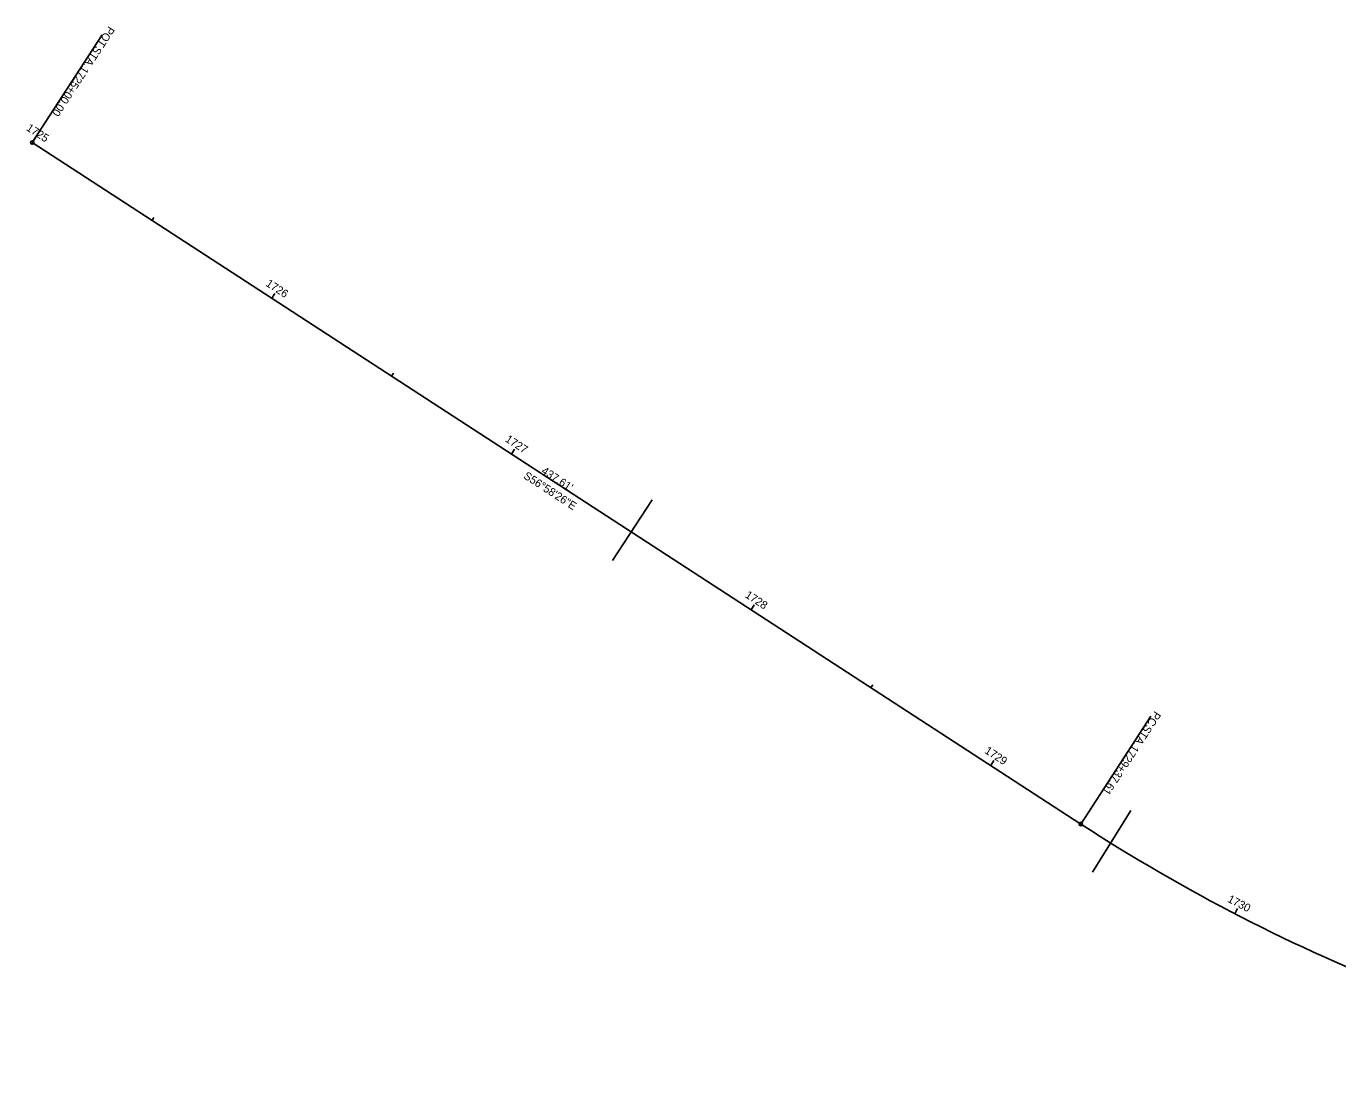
# Model space of a CAD drawing. Extents: x 144927 to 146737, y 332378 to 333203.
# Drawn here: x 144927.2 to 145386.1, y 332830 to 333203 of the extents above; entities that cross this region are included whole.
import ezdxf

# ---------------------------------------------------------------- set-up
doc = ezdxf.new("R2010")
doc.units = 0
for name, color, linetype in [('116570_BR005 - Design$0$RW_P_Fee_RW', 7, 'Continuous'), ('MD_P_GRADE_BREAK', 7, 'Continuous'), ('RW_P_Esmt_SH', 7, 'Continuous'), ('RW_P_Esmt_TMP', 7, 'Continuous'), ('RW_P_Prelim_RW', 7, 'Continuous'), ('RW_P_Text', 7, 'Continuous')]:
    doc.layers.add(name, color=color, linetype=linetype)

msp = doc.modelspace()

# ---------------------------------------------------------------- linework, layer by layer
at = {"layer": '116570_BR005 - Design$0$RW_P_Fee_RW'}
for p, q in [((144929.28, 333162.26), (144953.8, 333199.99)), ((145296.18, 332923.75), (145320.71, 332961.48))]:
    msp.add_line(p, q, dxfattribs=at)
for centre in [(144929.28, 333162.26), (145296.18, 332923.75)]:
    msp.add_circle(centre, 0.6, dxfattribs=at)
at = {"layer": 'MD_P_GRADE_BREAK'}
msp.add_line((144929.28, 333162.26), (145296.18, 332923.75), dxfattribs=at)
msp.add_arc((145643.36, 333457.83), 637, 236.97399, 260.24815, dxfattribs=at)
at = {"layer": 'RW_P_Esmt_TMP'}
for p, q in [((145146.16, 333037.2), (145132.34, 333015.95)), ((145313.69, 332928.44), (145300.29, 332906.92))]:
    msp.add_line(p, q, dxfattribs=at)
at = {"layer": 'RW_P_Prelim_RW'}
for p, q in [((144929.28, 333162.26), (144930.37, 333163.94)), ((144971.2, 333135.01), (144971.85, 333136.02)), ((145013.12, 333107.76), (145014.21, 333109.44)), ((145055.04, 333080.51), (145055.7, 333081.52)), ((145096.96, 333053.26), (145098.05, 333054.94)), ((145138.88, 333026.01), (145139.54, 333027.01)), ((145180.81, 332998.76), (145181.9, 333000.43)), ((145222.73, 332971.51), (145223.38, 332972.51)), ((145264.65, 332944.25), (145265.74, 332945.93)), ((145306.63, 332917.1), (145307.27, 332918.12)), ((145350.07, 332892.37), (145350.99, 332894.14))]:
    msp.add_line(p, q, dxfattribs=at)

# ---------------------------------------------------------------- texts
at = {"layer": '116570_BR005 - Design$0$RW_P_Fee_RW'}
for s, p in [('POT', (144955.97, 333203.25)), (' STA. ', (144952.05, 333197.21)), ('1725+00.00', (144946.9, 333189.29)), ('PC', (145322.06, 332963.48)), (' STA. ', (145319.56, 332959.64)), ('1729+37.61', (145314.41, 332951.72))]:
    msp.add_text(s, height=2.8, rotation=236.974, dxfattribs=at).set_placement(p)
at = {"layer": 'RW_P_Esmt_SH'}
msp.add_text("437.61'", height=2.8, rotation=326.974, dxfattribs=at).set_placement((145107.15, 333046.68))
at = {"layer": 'RW_P_Prelim_RW'}
for s, rotation, p in [('1725', 326.974, (144926.93, 333166.77)), ('1726', 326.974, (145010.73, 333112.3)), ('1727', 326.974, (145094.52, 333057.83)), ('1728', 326.974, (145178.44, 333003.28)), ('1729', 326.974, (145262.29, 332948.77)), ('1730', 332.5856, (145347.26, 332896.64))]:
    msp.add_text(s, height=2.8, rotation=rotation, dxfattribs=at).set_placement(p)
at = {"layer": 'RW_P_Text'}
msp.add_text('S56°58\'26"E', height=2.8, rotation=326.974, dxfattribs=at).set_placement((145100.94, 333044.95))

doc.saveas('drawing.dxf')
